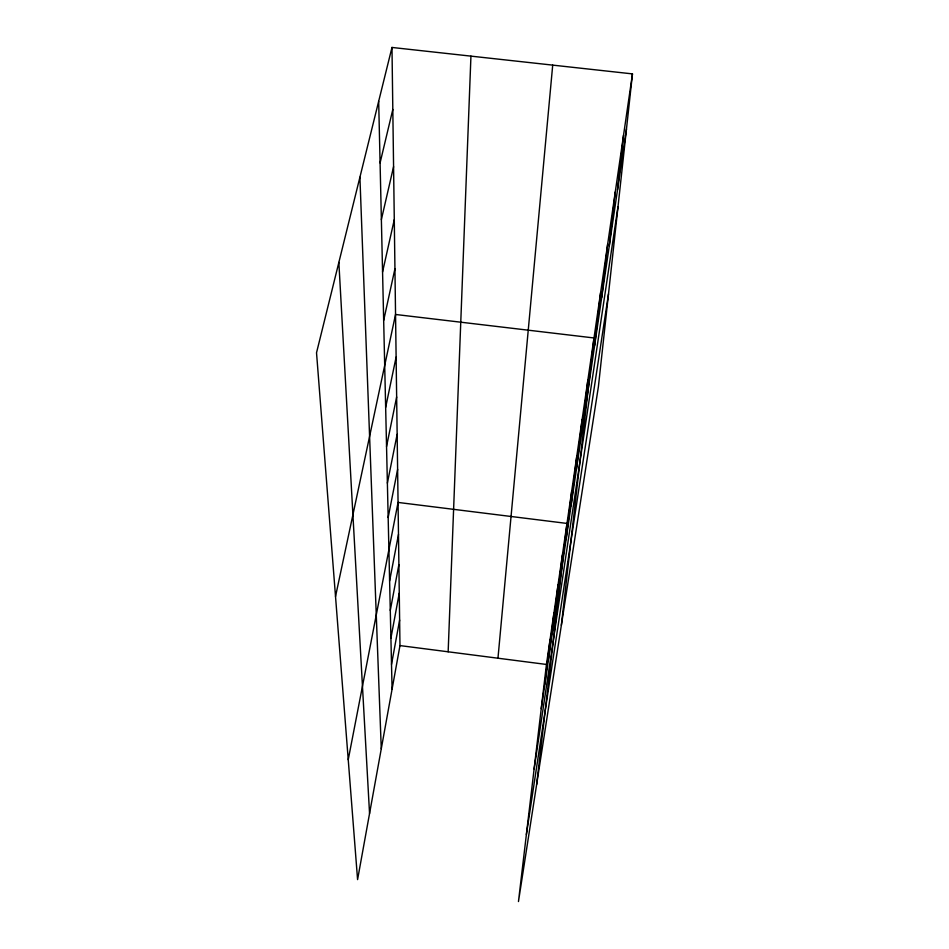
<?xml version="1.0" encoding="UTF-8"?>
<svg xmlns="http://www.w3.org/2000/svg" width="949" height="949" viewBox="0 0 949 949"><rect width="100%" height="100%" fill="white"/><g stroke="black" fill="none" stroke-linecap="round" stroke-linejoin="round"><path stroke-width="1.42" d="M448.153 651.797L470.941 56.133M497.964 658.215L552.709 65.125M617.514 189.895L623.529 135.292M632.473 73.892L598.416 386.563L518.462 901.55L546.446 664.454L632.473 73.892L391.984 47.45L316.527 352.767L357.583 879.604L399.968 645.593L391.984 47.45M609.282 245.921L615.284 191.9M594.643 345.448L600.587 292.802M601.678 297.606L607.657 244.249M576.351 469.779L582.14 419.422M582.034 431.202L587.87 380.075M561.345 625.284L594.003 337.963L395.543 314.475L335.519 596.494M556.885 602.188L562.389 554.999M536.612 784.657L566.992 523.433L398.058 502.436L348.236 759.674M566.078 539.661L571.737 490.894M571.049 505.853L576.767 456.291M544.833 684.193L550.112 639.329M548.617 658.416L553.979 612.805M552.626 631.132L558.059 584.738M541.238 708.559L626.47 128.993M534.109 769.022L618.001 206.704M526.375 834.551L608.499 293.953M391.51 664.347L399.624 620.077M390.917 638.143L399.268 593.125M390.288 610.397L398.888 564.631M389.612 580.966L398.485 534.453M388.165 517.466L397.619 469.435M387.382 483.124L397.145 434.345M386.54 446.516L396.646 396.99M385.65 407.382L396.113 357.121M383.669 320.43L394.938 268.757M382.566 271.96L394.286 219.634M381.368 219.61L393.574 166.692M380.075 162.92L392.815 109.479M399.968 645.593L546.446 664.454M338.852 262.422L369.552 813.507M359.908 177.238L381.273 748.82M378.675 101.306L392.079 689.14"/></g></svg>
